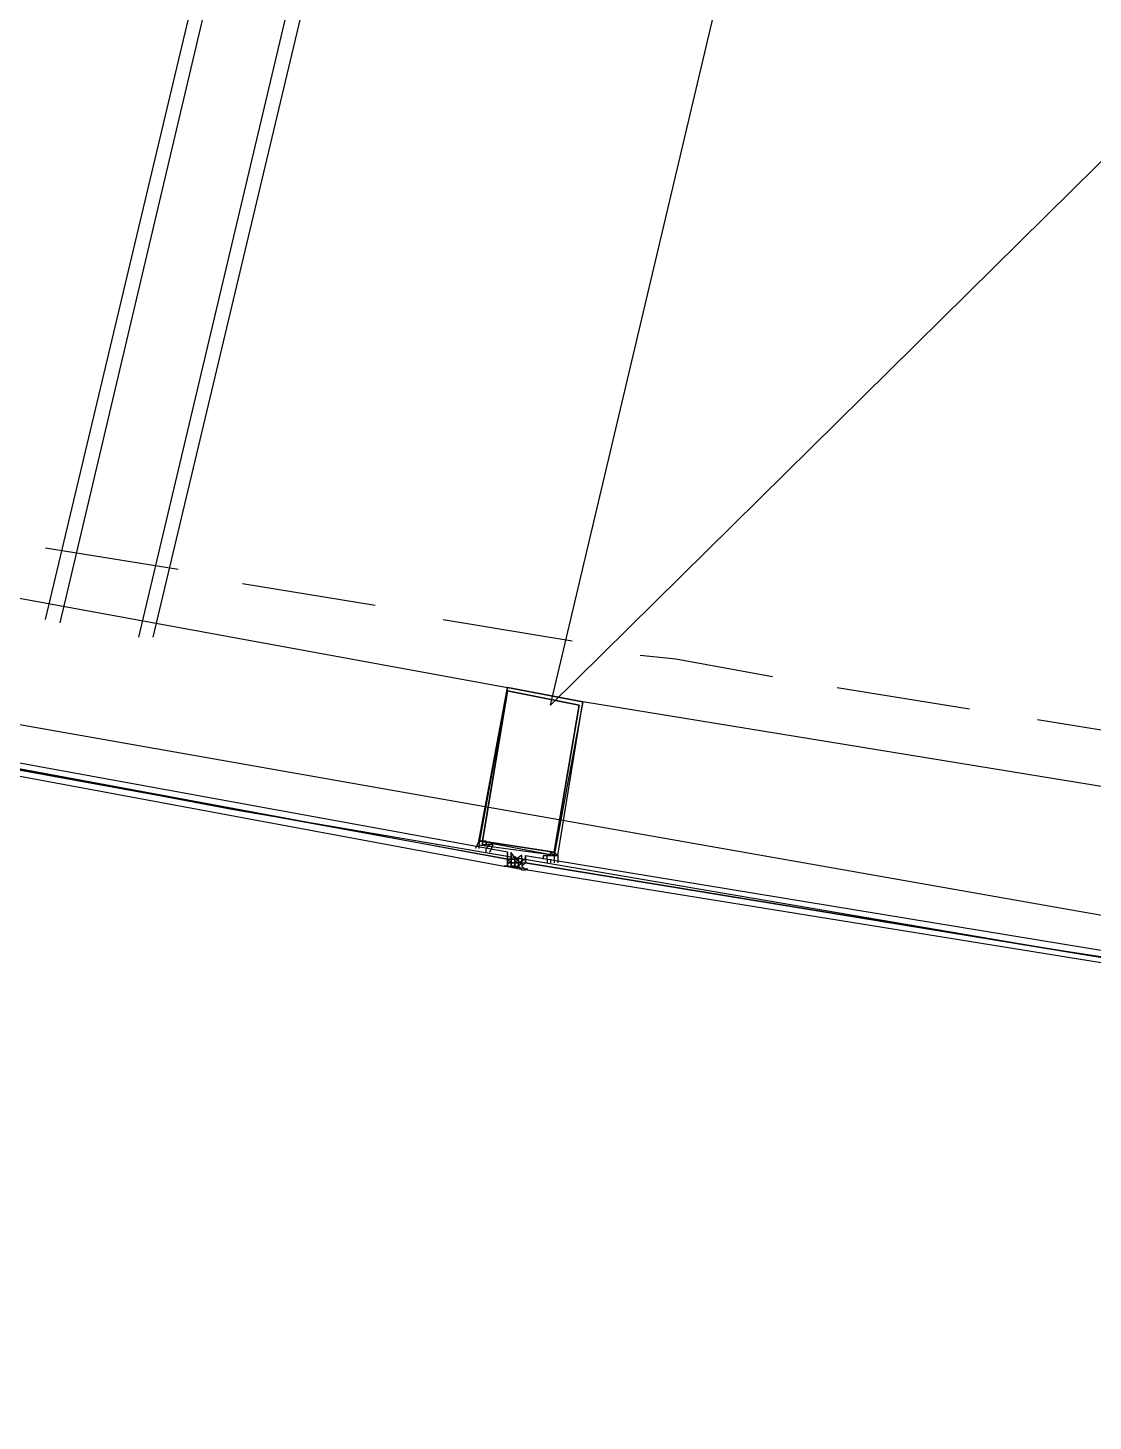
# Model space of a CAD drawing. Header units: feet. Extents: x -84 to 198, y -22 to 181.
# Drawn here: x 42.29 to 46.26, y 15.92 to 21.11 of the extents above; entities that cross this region are included whole.
import ezdxf

# ---------------------------------------------------------------- set-up
doc = ezdxf.new("R2010")
doc.units = ezdxf.units.FT
doc.layers.add('A-AREA-UNIDAD', color=30, linetype='CONTINUOUS')
doc.layers.add('A-LINEA', color=7, linetype='CONTINUOUS')

msp = doc.modelspace()

# ---------------------------------------------------------------- linework, layer by layer
at = {"layer": 'A-AREA-UNIDAD'}
msp.add_lwpolyline([(23.392, 28.4089), (25.28, 25.4756), (25.6, 25.44), (25.632, 24.96), (27.68, 22.24), (28, 22.2044), (28.08, 21.7244), (39.712, 18.9689), (47.68, 17.5644), (55.712, 16.5156), (55.808, 17.0489), (56.4, 17.0844), (56.448, 17.28), (58.752, 17.0844), (61.952, 30.56)], dxfattribs=at)
at = {"layer": 'A-LINEA'}
for p, q in [((42.36, 18.9111), (44.0133, 25.8711)), ((43.28, 22.5778), (42.4133, 18.8978)), ((42.7067, 18.8444), (43.5733, 22.4978)), ((42.76, 18.8444), (43.6267, 22.4844)), ((44.24, 18.5911), (45.08, 22.1511)), ((44.24, 18.5911), (46.5067, 20.8311)), ((40.4267, 19.3244), (44.08, 18.6578)), ((42.36, 19.1778), (42.8533, 19.0978)), ((43.0933, 19.0444), (43.5867, 18.9644)), ((43.84, 18.9111), (44.32, 18.8311)), ((45.3067, 18.6578), (45.8, 18.5778)), ((48.0267, 18.0044), (44.36, 18.6044)), ((46.0533, 18.5378), (46.5467, 18.4578)), ((43.9867, 18.0578), (43.9867, 18.0578)), ((43.9867, 18.0578), (43.9867, 18.0578)), ((43.9867, 18.0578), (43.9867, 18.0578)), ((43.9867, 18.0444), (43.9867, 18.0444)), ((44, 18.0444), (44, 18.0578)), ((44, 18.0444), (44, 18.0444)), ((44.08, 18.0444), (44.08, 18.0444)), ((44.08, 18.0311), (44.08, 18.0311)), ((44.08, 18.0311), (44.08, 18.0311)), ((44.08, 18.0178), (44.08, 18.0311)), ((44.08, 18.0311), (44.08, 18.0178)), ((44.08, 18.0311), (44.08, 18.0311)), ((44.08, 18.0311), (44.08, 18.0311)), ((44.08, 18.0311), (44.08, 18.0311)), ((44.08, 18.0178), (44.08, 18.0311)), ((44.08, 18.0311), (44.08, 18.0311)), ((44.08, 18.0178), (44.08, 18.0311)), ((44.08, 18.0311), (44.08, 18.0311)), ((44.08, 18.0311), (44.08, 18.0311)), ((44.08, 18.0311), (44.08, 18.0311)), ((44.08, 18.0178), (44.08, 18.0178)), ((44.08, 18.0178), (44.08, 18.0178)), ((44.08, 18.0178), (44.08, 18.0178)), ((44.08, 18.0178), (44.08, 18.0178)), ((44.08, 18.0178), (44.08, 18.0178)), ((44.08, 18.0178), (44.08, 18.0178)), ((44.08, 18.0178), (44.08, 18.0178)), ((44.08, 18.0178), (44.08, 18.0178)), ((44.08, 18.0178), (44.0933, 18.0178)), ((44.0933, 18.0311), (44.0933, 18.0311)), ((44.0933, 18.0311), (44.0933, 18.0311)), ((44.0933, 18.0311), (44.0933, 18.0311)), ((44.0933, 18.0311), (44.0933, 18.0178)), ((44.0933, 18.0311), (44.0933, 18.0311)), ((44.0933, 18.0311), (44.0933, 18.0311)), ((44.0933, 18.0311), (44.0933, 18.0311)), ((44.0933, 18.0311), (44.0933, 18.0311)), ((44.0933, 18.0311), (44.0933, 18.0311)), ((44.0933, 18.0311), (44.0933, 18.0311)), ((44.0933, 18.0311), (44.0933, 18.0311)), ((44.0933, 18.0178), (44.0933, 18.0044)), ((44.0933, 18.0178), (44.0933, 18.0178)), ((44.0933, 18.0178), (44.0933, 18.0178)), ((44.0933, 18.0178), (44.0933, 18.0178)), ((44.0933, 18.0178), (44.0933, 18.0178)), ((44.0933, 18.0178), (44.0933, 18.0178)), ((44.0933, 18.0178), (44.0933, 18.0178)), ((44.0933, 18.0044), (44.0933, 18.0178)), ((44.0933, 18.0178), (44.0933, 18.0178)), ((44.0933, 18.0178), (44.0933, 18.0178)), ((44.0933, 18.0178), (44.0933, 18.0178)), ((44.0933, 18.0178), (44.0933, 18.0044)), ((44.0933, 18.0178), (44.0933, 18.0044)), ((44.0933, 18.0178), (44.0933, 18.0178)), ((44.0933, 18.0178), (44.0933, 18.0178)), ((44.0933, 18.0044), (44.0933, 18.0178)), ((44.0933, 18.0178), (44.0933, 18.0178)), ((44.0933, 18.0178), (44.0933, 18.0178)), ((44.0933, 18.0178), (44.0933, 18.0178)), ((44.0933, 18.0178), (44.0933, 18.0178)), ((44.0933, 18.0178), (44.0933, 18.0178)), ((44.0933, 18.0178), (44.0933, 18.0044)), ((44.0933, 18.0178), (44.0933, 18.0178)), ((44.0933, 18.0178), (44.0933, 18.0178)), ((44.0933, 18.0178), (44.0933, 18.0178)), ((44.0933, 18.0178), (44.0933, 18.0178)), ((44.0933, 18.0178), (44.0933, 18.0044)), ((44.0933, 18.0178), (44.0933, 18.0178)), ((44.0933, 18.0178), (44.0933, 18.0178)), ((44.0933, 18.0178), (44.0933, 18.0178)), ((44.0933, 18.0178), (44.0933, 18.0178)), ((44.0933, 18.0178), (44.0933, 18.0178)), ((44.0933, 18.0178), (44.0933, 18.0178)), ((44.0933, 18.0178), (44.0933, 18.0178)), ((44.0933, 18.0178), (44.0933, 18.0178)), ((44.0933, 18.0178), (44.0933, 18.0178)), ((44.0933, 18.0178), (44.0933, 18.0178)), ((44.0933, 18.0178), (44.0933, 18.0178)), ((44.1067, 18.0178), (44.0933, 18.0178)), ((44.0933, 18.0044), (44.0933, 18.0178)), ((44.1067, 18.0178), (44.0933, 18.0178)), ((44.0933, 18.0178), (44.0933, 18.0178)), ((44.0933, 18.0178), (44.0933, 18.0178)), ((44.1067, 18.0044), (44.1067, 18.0178)), ((44.1067, 18.0178), (44.1067, 18.0178)), ((44.1067, 18.0178), (44.1067, 18.0178)), ((44.12, 18.0178), (44.1067, 18.0178)), ((44.12, 18.0178), (44.1067, 18.0044)), ((44.1067, 18.0178), (44.1067, 18.0178)), ((44.1067, 18.0178), (44.1067, 18.0178)), ((44.1067, 18.0044), (44.1067, 18.0178)), ((44.1067, 18.0178), (44.1067, 18.0178)), ((44.1067, 18.0178), (44.1067, 18.0178)), ((44.1067, 18.0044), (44.1067, 18.0178)), ((44.1067, 18.0178), (44.1067, 18.0178)), ((44.1067, 18.0178), (44.1067, 18.0178)), ((44.1067, 18.0178), (44.1067, 18.0178)), ((44.1067, 18.0178), (44.1067, 18.0044)), ((44.1067, 18.0178), (44.1067, 18.0178)), ((44.1067, 18.0178), (44.1067, 18.0178)), ((44.1067, 18.0178), (44.1067, 18.0178)), ((44.1067, 18.0178), (44.1067, 18.0178)), ((44.1067, 18.0178), (44.1067, 18.0178)), ((44.1067, 18.0178), (44.1067, 18.0178)), ((44.1067, 18.0178), (44.1067, 18.0178)), ((44.1067, 18.0178), (44.1067, 18.0178)), ((44.1067, 18.0178), (44.1067, 18.0178)), ((44.1067, 18.0178), (44.1067, 18.0178)), ((44.1067, 18.0178), (44.12, 18.0178)), ((44.1067, 18.0178), (44.1067, 18.0178)), ((44.1067, 18.0178), (44.1067, 18.0178)), ((44.1067, 18.0178), (44.1067, 18.0178)), ((44.1067, 18.0178), (44.1067, 18.0178)), ((44.1067, 18.0178), (44.1067, 18.0044)), ((44.12, 18.0178), (44.12, 18.0178)), ((44.12, 18.0178), (44.12, 18.0178)), ((44.12, 18.0178), (44.12, 18.0178)), ((44.12, 18.0178), (44.12, 18.0044)), ((44.12, 18.0178), (44.12, 18.0178)), ((44.12, 18.0178), (44.12, 18.0178)), ((44.12, 18.0178), (44.12, 18.0178)), ((44.12, 18.0178), (44.12, 18.0178)), ((44.12, 18.0178), (44.12, 18.0178)), ((44.12, 18.0178), (44.12, 18.0178)), ((44.12, 18.0178), (44.12, 18.0178)), ((44.12, 18.0044), (44.12, 18.0178)), ((44.12, 18.0178), (44.12, 18.0178)), ((44.12, 18.0044), (44.12, 18.0178)), ((44.12, 18.0178), (44.12, 18.0178)), ((44.12, 18.0178), (44.12, 18.0044)), ((44.12, 18.0044), (44.12, 18.0178)), ((44.12, 18.0044), (44.12, 18.0178)), ((44.12, 18.0044), (44.12, 18.0178)), ((44.1333, 18.0178), (44.1333, 18.0178)), ((44.1333, 18.0178), (44.1333, 18.0178)), ((44.1333, 18.0178), (44.1333, 18.0178)), ((44.1333, 18.0178), (44.1333, 18.0178)), ((44.1333, 18.0178), (44.1333, 18.0178)), ((44.1333, 18.0178), (44.1333, 18.0178)), ((44.1333, 18.0178), (44.1333, 18.0178)), ((44.1333, 18.0178), (44.1333, 18.0178)), ((44.1333, 18.0178), (44.1333, 18.0178)), ((44.1333, 18.0178), (44.1333, 18.0178)), ((44.1333, 18.0178), (44.1333, 18.0178)), ((44.1333, 18.0178), (44.1333, 18.0178)), ((44.1333, 18.0178), (44.1333, 18.0178)), ((44.1333, 18.0178), (44.1333, 18.0178)), ((44.1333, 18.0178), (44.1333, 18.0044)), ((44.1333, 18.0178), (44.1333, 18.0044)), ((44.1333, 18.0178), (44.1333, 18.0178)), ((44.1333, 18.0178), (44.1333, 18.0178)), ((44.1333, 18.0178), (44.1333, 18.0178)), ((44.1333, 18.0178), (44.1333, 18.0178)), ((44.1333, 18.0178), (44.1333, 18.0178)), ((44.1333, 18.0178), (44.1333, 18.0178)), ((44.1333, 18.0178), (44.1333, 18.0178)), ((44.1467, 18.0311), (44.1467, 18.0311)), ((44.1467, 18.0311), (44.1467, 18.0311)), ((44.1467, 18.0311), (44.1467, 18.0311)), ((44.1467, 18.0311), (44.1467, 18.0311)), ((44.1467, 18.0178), (44.1467, 18.0178)), ((44.1467, 18.0178), (44.1467, 18.0178)), ((44.1467, 18.0178), (44.1467, 18.0178)), ((44.1467, 18.0178), (44.1467, 18.0178)), ((44.1467, 18.0178), (44.1467, 18.0178)), ((44.1467, 18.0178), (44.1467, 18.0178)), ((44.1467, 18.0178), (44.1467, 18.0178)), ((44.1467, 18.0178), (44.1467, 18.0178)), ((44.2267, 18.0178), (44.2267, 18.0044)), ((44.24, 18.0178), (44.24, 18.0044)), ((44.08, 17.9911), (44.0667, 17.9911)), ((44.13, 17.9795), (44.073, 17.99)), ((44.08, 18.0044), (44.08, 18.0044)), ((44.0933, 18.0044), (44.08, 18.0044)), ((44.08, 18.0044), (44.08, 18.0044)), ((44.08, 18.0044), (44.08, 18.0044)), ((44.08, 18.0044), (44.08, 18.0044)), ((44.08, 18.0044), (44.08, 18.0044)), ((44.08, 18.0044), (44.08, 18.0044)), ((44.08, 18.0044), (44.08, 18.0044)), ((44.08, 18.0044), (44.08, 18.0044)), ((44.08, 18.0044), (44.08, 18.0044)), ((44.08, 18.0044), (44.08, 18.0044)), ((44.08, 18.0044), (44.08, 18.0044)), ((44.08, 18.0044), (44.08, 17.9911)), ((44.08, 18.0044), (44.08, 18.0044)), ((44.08, 18.0044), (44.08, 18.0044)), ((44.08, 17.9911), (44.08, 18.0044)), ((44.08, 18.0044), (44.08, 18.0044)), ((44.08, 17.9911), (44.08, 18.0044)), ((44.08, 17.9911), (44.08, 18.0044)), ((44.08, 18.0044), (44.08, 18.0044)), ((44.08, 18.0044), (44.08, 18.0044)), ((44.08, 18.0044), (44.08, 18.0044)), ((44.08, 17.9911), (44.08, 17.9911)), ((44.08, 17.9911), (44.08, 17.9911)), ((44.08, 17.9911), (44.08, 17.9911)), ((44.08, 17.9911), (44.08, 17.9911)), ((44.08, 17.9911), (44.08, 17.9911)), ((44.08, 17.9911), (44.08, 17.9911)), ((44.08, 17.9911), (44.0933, 17.9911)), ((44.0933, 18.0044), (44.0933, 18.0044)), ((44.0933, 18.0044), (44.0933, 18.0044)), ((44.0933, 18.0044), (44.0933, 18.0044)), ((44.0933, 18.0044), (44.0933, 18.0044)), ((44.0933, 18.0044), (44.0933, 18.0044)), ((44.1067, 18.0044), (44.0933, 18.0044)), ((44.0933, 18.0044), (44.0933, 18.0044)), ((44.0933, 18.0044), (44.0933, 18.0044)), ((44.0933, 18.0044), (44.0933, 18.0044)), ((44.0933, 18.0044), (44.0933, 18.0044)), ((44.0933, 18.0044), (44.0933, 18.0044)), ((44.0933, 18.0044), (44.0933, 18.0044)), ((44.0933, 18.0044), (44.0933, 18.0044)), ((44.0933, 18.0044), (44.0933, 18.0044)), ((44.0933, 18.0044), (44.0933, 18.0044)), ((44.0933, 18.0044), (44.0933, 18.0044)), ((44.0933, 18.0044), (44.0933, 18.0044)), ((44.0933, 18.0044), (44.0933, 18.0044)), ((44.0933, 18.0044), (44.0933, 18.0044)), ((44.1067, 18.0044), (44.0933, 18.0044)), ((44.0933, 18.0044), (44.0933, 18.0044)), ((44.0933, 18.0044), (44.0933, 18.0044)), ((44.0933, 18.0044), (44.0933, 18.0044)), ((44.0933, 18.0044), (44.0933, 17.9911)), ((44.0933, 18.0044), (44.0933, 18.0044)), ((44.0933, 18.0044), (44.0933, 18.0044)), ((44.0933, 18.0044), (44.0933, 18.0044)), ((44.0933, 18.0044), (44.0933, 18.0044)), ((44.0933, 18.0044), (44.0933, 17.9911)), ((44.0933, 18.0044), (44.0933, 18.0044)), ((44.0933, 18.0044), (44.0933, 18.0044)), ((44.0933, 18.0044), (44.0933, 18.0044)), ((44.0933, 18.0044), (44.0933, 18.0044)), ((44.0933, 18.0044), (44.0933, 18.0044)), ((44.0933, 18.0044), (44.0933, 18.0044)), ((44.0933, 18.0044), (44.1067, 18.0044)), ((44.0933, 18.0044), (44.0933, 18.0044)), ((44.0933, 18.0044), (44.1067, 18.0044)), ((44.0933, 18.0044), (44.0933, 18.0044)), ((44.0933, 18.0044), (44.0933, 18.0044)), ((44.0933, 18.0044), (44.0933, 18.0044)), ((44.0933, 18.0044), (44.0933, 18.0044)), ((44.0933, 18.0044), (44.0933, 18.0044)), ((44.0933, 18.0044), (44.0933, 18.0044)), ((44.0933, 18.0044), (44.0933, 18.0044)), ((44.0933, 18.0044), (44.0933, 18.0044)), ((44.0933, 18.0044), (44.0933, 18.0044)), ((44.0933, 17.9911), (44.0933, 17.9911)), ((44.1067, 17.9911), (44.0933, 17.9911)), ((44.0933, 17.9911), (44.0933, 17.9911)), ((44.0933, 17.9911), (44.0933, 17.9911)), ((44.0933, 17.9911), (44.0933, 17.9911)), ((44.0933, 17.9911), (44.0933, 17.9911)), ((44.0933, 17.9911), (44.0933, 17.9911)), ((44.0933, 17.9911), (44.0933, 17.9911)), ((44.0933, 17.9911), (44.0933, 17.9911)), ((44.0933, 17.9911), (44.0933, 17.9911)), ((44.0933, 17.9911), (44.1067, 17.9911)), ((44.0933, 17.9911), (44.0933, 17.9911)), ((44.0933, 17.9911), (44.0933, 17.9911)), ((44.0933, 17.9911), (44.0933, 17.9911)), ((44.0933, 17.9911), (44.0933, 17.9911)), ((44.0933, 17.9911), (44.0933, 17.9911)), ((44.0933, 17.9911), (44.0933, 17.9911)), ((44.0933, 17.9911), (44.0933, 17.9911)), ((44.0933, 17.9911), (44.0933, 17.9911)), ((44.0933, 17.9911), (44.0933, 17.9911)), ((44.1552, 17.9804), (44.0979, 17.9897)), ((44.1067, 18.0044), (44.1067, 18.0044)), ((44.1067, 18.0044), (44.1067, 18.0044)), ((44.1067, 18.0044), (44.1067, 18.0044)), ((44.1067, 18.0044), (44.1067, 18.0044)), ((44.1067, 18.0044), (44.1067, 18.0044)), ((44.1067, 18.0044), (44.1067, 18.0044)), ((44.1067, 18.0044), (44.1067, 18.0044)), ((44.1067, 18.0044), (44.1067, 18.0044)), ((44.1067, 18.0044), (44.1067, 18.0044)), ((44.1067, 18.0044), (44.1067, 18.0044)), ((44.12, 18.0044), (44.1067, 18.0044)), ((44.12, 18.0044), (44.1067, 18.0044)), ((44.1067, 17.9911), (44.1067, 18.0044)), ((44.1067, 18.0044), (44.1067, 18.0044)), ((44.1067, 18.0044), (44.1067, 18.0044)), ((44.1067, 18.0044), (44.1067, 18.0044)), ((44.1067, 18.0044), (44.1067, 18.0044)), ((44.1067, 18.0044), (44.1067, 18.0044)), ((44.1067, 18.0044), (44.1067, 18.0044)), ((44.1067, 18.0044), (44.1067, 18.0044)), ((44.1067, 18.0044), (44.1067, 18.0044)), ((44.1067, 18.0044), (44.1067, 18.0044)), ((44.1067, 18.0044), (44.1067, 18.0044)), ((44.1067, 18.0044), (44.1067, 18.0044)), ((44.1067, 18.0044), (44.1067, 18.0044)), ((44.1067, 18.0044), (44.1067, 18.0044)), ((44.1067, 18.0044), (44.1067, 18.0044)), ((44.1067, 18.0044), (44.1067, 18.0044)), ((44.1067, 18.0044), (44.1067, 18.0044)), ((44.1067, 18.0044), (44.1067, 18.0044)), ((44.1067, 18.0044), (44.1067, 18.0044)), ((44.1067, 18.0044), (44.1067, 18.0044)), ((44.1067, 18.0044), (44.1067, 18.0044)), ((44.1067, 18.0044), (44.1067, 18.0044)), ((44.1067, 18.0044), (44.1067, 18.0044)), ((44.1067, 18.0044), (44.12, 18.0044)), ((44.1067, 18.0044), (44.1067, 18.0044)), ((44.1067, 18.0044), (44.1067, 18.0044)), ((44.1067, 18.0044), (44.1067, 18.0044)), ((44.1067, 18.0044), (44.1067, 18.0044)), ((44.1067, 18.0044), (44.1067, 18.0044)), ((44.1067, 18.0044), (44.1067, 18.0044)), ((44.1067, 17.9911), (44.1067, 18.0044)), ((44.1067, 17.9911), (44.1067, 18.0044)), ((44.1067, 18.0044), (44.1067, 18.0044)), ((44.1067, 18.0044), (44.1067, 18.0044)), ((44.1067, 17.9911), (44.1067, 18.0044)), ((44.12, 18.0044), (44.1067, 18.0044)), ((44.12, 18.0044), (44.1067, 18.0044)), ((44.12, 18.0044), (44.1067, 18.0044)), ((44.12, 18.0044), (44.1067, 18.0044)), ((44.1067, 17.9911), (44.1067, 17.9911)), ((44.1067, 17.9911), (44.1067, 17.9911)), ((44.1067, 17.9911), (44.1067, 17.9911)), ((44.1067, 17.9911), (44.1067, 17.9911)), ((44.1067, 17.9911), (44.1067, 17.9911)), ((44.1067, 17.9911), (44.1067, 17.9911)), ((44.1067, 17.9911), (44.1067, 17.9911)), ((44.1067, 17.9911), (44.1067, 17.9911)), ((44.1067, 17.9911), (44.1067, 17.9911)), ((44.1067, 17.9911), (44.1067, 17.9911)), ((44.1067, 17.9911), (44.1067, 17.9911)), ((44.1067, 17.9911), (44.12, 17.9911)), ((44.1067, 17.9911), (44.1067, 17.9911)), ((44.1067, 17.9911), (44.1067, 17.9911)), ((44.1067, 17.9911), (44.1067, 17.9911)), ((44.1067, 17.9911), (44.1067, 17.9911)), ((44.1067, 17.9911), (44.1067, 17.9911)), ((44.1067, 17.9911), (44.1067, 17.9911)), ((44.1067, 17.9911), (44.1067, 17.9911)), ((44.1067, 17.9911), (44.1067, 17.9911)), ((44.1067, 17.9911), (44.1067, 17.9911)), ((44.1067, 17.9911), (44.1067, 17.9911)), ((44.1067, 17.9911), (44.1067, 17.9911)), ((44.1067, 17.9911), (44.1067, 17.9911)), ((44.1067, 17.9911), (44.1067, 17.9911)), ((44.1067, 17.9911), (44.1067, 17.9911)), ((44.1067, 17.9911), (44.1067, 17.9911)), ((44.12, 18.0044), (44.12, 18.0044)), ((44.12, 18.0044), (44.12, 17.9911)), ((44.1333, 18.0044), (44.12, 18.0044)), ((44.12, 18.0044), (44.12, 18.0044)), ((44.12, 18.0044), (44.12, 18.0044)), ((44.12, 18.0044), (44.12, 18.0044)), ((44.12, 18.0044), (44.12, 18.0044)), ((44.12, 18.0044), (44.12, 18.0044)), ((44.12, 18.0044), (44.12, 18.0044)), ((44.12, 18.0044), (44.12, 18.0044)), ((44.12, 18.0044), (44.12, 18.0044)), ((44.12, 18.0044), (44.12, 18.0044)), ((44.12, 18.0044), (44.12, 18.0044)), ((44.12, 18.0044), (44.12, 18.0044)), ((44.12, 18.0044), (44.12, 17.9911)), ((44.1333, 18.0044), (44.12, 18.0044)), ((44.12, 18.0044), (44.12, 17.9911)), ((44.12, 18.0044), (44.12, 18.0044)), ((44.12, 18.0044), (44.1333, 18.0044)), ((44.12, 18.0044), (44.12, 18.0044)), ((44.12, 18.0044), (44.12, 18.0044)), ((44.12, 18.0044), (44.12, 18.0044)), ((44.12, 18.0044), (44.12, 18.0044)), ((44.12, 18.0044), (44.1333, 18.0044)), ((44.12, 18.0044), (44.12, 17.9911)), ((44.12, 18.0044), (44.12, 18.0044)), ((44.12, 18.0044), (44.12, 18.0044)), ((44.12, 18.0044), (44.12, 18.0044)), ((44.12, 18.0044), (44.12, 18.0044)), ((44.12, 18.0044), (44.12, 18.0044)), ((44.12, 18.0044), (44.12, 18.0044)), ((44.12, 18.0044), (44.12, 18.0044)), ((44.12, 18.0044), (44.12, 18.0044)), ((44.12, 18.0044), (44.12, 18.0044)), ((44.12, 18.0044), (44.12, 18.0044)), ((44.12, 18.0044), (44.1333, 18.0044)), ((44.12, 18.0044), (44.12, 18.0044)), ((44.12, 18.0044), (44.12, 18.0044)), ((44.12, 18.0044), (44.12, 18.0044)), ((44.12, 18.0044), (44.1333, 18.0044)), ((44.12, 18.0044), (44.12, 18.0044)), ((44.12, 18.0044), (44.12, 18.0044)), ((44.12, 18.0044), (44.12, 18.0044)), ((44.12, 18.0044), (44.12, 18.0044)), ((44.12, 18.0044), (44.12, 18.0044)), ((44.12, 18.0044), (44.12, 18.0044)), ((44.12, 18.0044), (44.12, 18.0044)), ((44.12, 18.0044), (44.12, 18.0044)), ((44.12, 18.0044), (44.12, 18.0044)), ((44.12, 17.9911), (44.12, 18.0044)), ((44.12, 18.0044), (44.12, 18.0044)), ((44.12, 18.0044), (44.12, 18.0044)), ((44.12, 18.0044), (44.12, 17.9911)), ((44.12, 18.0044), (44.12, 18.0044)), ((44.12, 17.9911), (44.12, 17.9911)), ((44.12, 17.9911), (44.12, 17.9911)), ((44.12, 17.9911), (44.12, 17.9911)), ((44.12, 17.9911), (44.12, 17.9911)), ((44.12, 17.9911), (44.12, 17.9911)), ((44.12, 17.9911), (44.12, 17.9911)), ((44.12, 17.9911), (44.12, 17.9911)), ((44.12, 17.9911), (44.12, 17.9911)), ((44.12, 17.9911), (44.12, 17.9911)), ((44.12, 17.9911), (44.12, 17.9911)), ((44.12, 17.9911), (44.12, 17.9911)), ((44.12, 17.9911), (44.12, 17.9911)), ((44.12, 17.9911), (44.12, 17.9911)), ((44.12, 17.9911), (44.12, 17.9911)), ((44.12, 17.9911), (44.12, 17.9911)), ((44.12, 17.9911), (44.12, 17.9911)), ((44.12, 17.9911), (44.12, 17.9911)), ((44.1333, 17.9778), (44.12, 17.9911)), ((44.12, 17.9911), (44.12, 17.9911)), ((44.12, 17.9911), (44.12, 17.9911)), ((44.12, 17.9911), (44.12, 17.9911)), ((44.12, 17.9911), (44.12, 17.9911)), ((44.12, 17.9911), (44.12, 17.9911)), ((44.12, 17.9911), (44.12, 17.9911)), ((44.12, 17.9911), (44.12, 17.9911)), ((44.12, 17.9911), (44.12, 17.9911)), ((44.12, 17.9911), (44.12, 17.9911)), ((44.12, 17.9911), (44.12, 17.9911)), ((44.12, 17.9911), (44.12, 17.9911)), ((44.12, 17.9911), (44.12, 17.9911)), ((44.12, 17.9911), (44.12, 17.9911)), ((44.12, 17.9911), (44.12, 17.9911)), ((44.12, 17.9911), (44.12, 17.9911)), ((44.1333, 18.0044), (44.1333, 18.0044)), ((44.1333, 18.0044), (44.1333, 18.0044)), ((44.1333, 18.0044), (44.1333, 18.0044)), ((44.1333, 18.0044), (44.1333, 18.0044)), ((44.1333, 18.0044), (44.1333, 18.0044)), ((44.1333, 18.0044), (44.1333, 18.0044)), ((44.1333, 18.0044), (44.1333, 18.0044)), ((44.1333, 18.0044), (44.1333, 18.0044)), ((44.1333, 18.0044), (44.1333, 18.0044)), ((44.1333, 18.0044), (44.1333, 18.0044)), ((44.1333, 18.0044), (44.1333, 18.0044)), ((44.1333, 18.0044), (44.1333, 18.0044)), ((44.1333, 18.0044), (44.1333, 18.0044)), ((44.1333, 18.0044), (44.1467, 18.0044)), ((44.1333, 18.0044), (44.1333, 18.0044)), ((44.1333, 18.0044), (44.1333, 17.9911)), ((44.1333, 18.0044), (44.1333, 18.0044)), ((44.1333, 18.0044), (44.1333, 18.0044)), ((44.1333, 18.0044), (44.1333, 18.0044)), ((44.1333, 18.0044), (44.1333, 18.0044)), ((44.1333, 18.0044), (44.1333, 18.0044)), ((44.1333, 18.0044), (44.1333, 18.0044)), ((44.1333, 18.0044), (44.1333, 17.9911)), ((44.1333, 18.0044), (44.1333, 18.0044)), ((44.1333, 18.0044), (44.1333, 18.0044)), ((44.1333, 18.0044), (44.1333, 17.9911)), ((44.1333, 18.0044), (44.1333, 18.0044)), ((44.1333, 18.0044), (44.1333, 18.0044)), ((44.1333, 18.0044), (44.1333, 18.0044)), ((44.1333, 18.0044), (44.1333, 18.0044)), ((44.1333, 18.0044), (44.1333, 18.0044)), ((44.1333, 18.0044), (44.1333, 18.0044)), ((44.1333, 18.0044), (44.1333, 18.0044)), ((44.1333, 18.0044), (44.1333, 18.0044)), ((44.1333, 18.0044), (44.1333, 18.0044)), ((44.1333, 18.0044), (44.1333, 18.0044)), ((44.1333, 18.0044), (44.1333, 18.0044)), ((44.1333, 18.0044), (44.1333, 18.0044)), ((44.1333, 17.9911), (44.1333, 17.9911)), ((44.1333, 17.9911), (44.1333, 17.9911)), ((44.1333, 17.9911), (44.1333, 17.9911)), ((44.1333, 17.9911), (44.1333, 17.9911)), ((44.1333, 17.9911), (44.1333, 17.9911)), ((44.1333, 17.9911), (44.1333, 17.9911)), ((44.1333, 17.9911), (44.1333, 17.9911)), ((44.1333, 17.9911), (44.1333, 17.9911)), ((44.1333, 17.9911), (44.1333, 17.9911)), ((44.1333, 17.9911), (44.1333, 17.9911)), ((44.1333, 17.9911), (44.1333, 17.9911)), ((44.1333, 17.9911), (44.1333, 17.9911)), ((44.1333, 17.9911), (44.1333, 17.9911)), ((44.1333, 17.9911), (44.1333, 17.9911)), ((44.1333, 17.9911), (44.1333, 17.9911)), ((44.1333, 17.9911), (44.1333, 17.9911)), ((44.1333, 17.9911), (44.1333, 17.9911)), ((44.1333, 17.9911), (44.1333, 17.9911)), ((44.1333, 17.9911), (44.1333, 17.9911)), ((44.1333, 17.9911), (44.1333, 17.9911)), ((44.1333, 17.9911), (44.1333, 17.9911)), ((44.1333, 17.9911), (44.1333, 17.9911)), ((44.1333, 17.9778), (44.1467, 17.9778)), ((44.1333, 17.9778), (44.1333, 17.9778)), ((44.1467, 18.0044), (44.1467, 18.0044)), ((44.1467, 18.0044), (44.1467, 18.0044)), ((44.1467, 18.0044), (44.1467, 18.0044)), ((44.1467, 18.0044), (44.1467, 18.0044)), ((44.1467, 18.0044), (44.1467, 18.0044)), ((44.2267, 18.0044), (44.2267, 18.0044)), ((44.24, 18.0044), (44.24, 18.0044))]:
    msp.add_line(p, q, dxfattribs=at)
for points in [[(26.7067, 23.3511), (28.04, 21.6178), (31.0267, 20.8311), (34.0133, 20.0978), (37.0133, 19.4044), (40.0267, 18.7778), (43.0533, 18.2044), (46.0933, 17.6844), (49.1467, 17.2178), (52.2, 16.8044), (55.2533, 16.4444), (58.32, 16.1511), (60.4, 16.0178), (62.48, 15.9511), (64.5467, 15.9244), (66.6267, 15.9511), (68.7067, 16.0178), (70.7867, 16.1511), (72.8533, 16.3244), (74.92, 16.5511), (76.9867, 16.8178), (79.04, 17.1511), (81.08, 17.5244), (83.12, 17.9378)], [(40.2, 18.7378), (44.08, 18.0178), (44.08, 18.0311), (44.08, 18.0444), (40.2, 18.7511), (40.2, 18.7378)], [(44.5733, 18.7778), (44.7067, 18.7644), (45.0667, 18.6978)], [(40.2, 18.7111), (44.0667, 17.9911), (44.08, 17.9911), (44.08, 18.0178), (40.2, 18.7244), (40.1867, 18.7111), (40.2, 18.7111)], [(44.08, 18.6578), (44.36, 18.6044), (44.2533, 18.0311), (43.9733, 18.0844), (44.08, 18.6578)], [(44.36, 18.6044), (44.08, 18.6578), (43.9733, 18.0711), (44.2667, 18.0311), (44.36, 18.6044)], [(44.08, 18.6444), (44.3467, 18.5911), (44.2533, 18.0444), (43.9867, 18.0844), (44.08, 18.6444)], [(44.3467, 18.5911), (44.08, 18.6444), (43.9867, 18.0844), (44.2533, 18.0444), (44.3467, 18.5911)], [(44, 18.0578), (44, 18.0578), (44, 18.0578), (44.0133, 18.0711), (44.0133, 18.0711), (43.9867, 18.0711), (43.9867, 18.0711), (43.9867, 18.0844), (43.9867, 18.0844), (43.9867, 18.0844), (43.9867, 18.0844), (43.9867, 18.0844), (43.9733, 18.0844), (43.9733, 18.0844), (43.9867, 18.0844), (43.9733, 18.0844), (43.9733, 18.0844), (43.9733, 18.0844), (43.9733, 18.0844), (43.96, 18.0578), (43.96, 18.0578), (43.96, 18.0578)], [(43.9733, 18.0711), (43.9733, 18.0578), (43.9733, 18.0578), (43.9733, 18.0578)], [(44.0133, 18.0444), (44.0133, 18.0444), (44.0133, 18.0444), (44.0267, 18.0711), (44.0267, 18.0711), (44, 18.0711), (44, 18.0711), (44, 18.0711), (44, 18.0711), (44, 18.0844), (44, 18.0844), (44, 18.0844), (43.9867, 18.0844), (43.9867, 18.0844), (43.9867, 18.0844), (43.9867, 18.0711), (43.9867, 18.0711), (43.9867, 18.0711), (43.9867, 18.0711)], [(43.9733, 18.0578), (43.9733, 18.0578), (43.9733, 18.0578)], [(44.08, 18.0444), (44.08, 18.0311), (44.08, 18.0178), (44.08, 17.9911), (44.0667, 17.9911)], [(44.0933, 18.0178), (44.0933, 18.0178), (44.0933, 18.0178), (44.08, 18.0178), (44.08, 18.0044), (44.08, 18.0044), (44.0933, 18.0044)], [(44.0933, 17.9911), (44.0933, 18.0044), (44.08, 18.0178)], [(44.0933, 17.9911), (44.0933, 18.0044), (44.0933, 18.0178), (44.0933, 18.0311), (44.0933, 18.0444)], [(44.0933, 18.0311), (44.0933, 18.0178), (44.1067, 18.0178)], [(44.0935, 18.0402), (44.1103, 18.018), (44.133, 18.0341)], [(44.1069, 18.0276), (44.1229, 18.0048), (44.1462, 18.02)], [(44.12, 17.9911), (44.1333, 18.0044), (44.1333, 18.0178), (44.1333, 18.0311)], [(44.12, 18.0178), (44.12, 18.0178), (44.12, 18.0044)], [(44.1333, 18.0178), (44.1333, 18.0044), (44.12, 18.0044)], [(44.1467, 18.0311), (44.1467, 18.0178), (44.1467, 18.0044), (44.1333, 17.9911), (44.1467, 17.9778)], [(48.04, 17.3644), (44.1467, 18.0044), (44.1467, 18.0311), (48.04, 17.3911), (48.04, 17.3644)], [(44.2133, 18.0178), (44.2133, 18.0178), (44.2133, 18.0178), (44.2133, 18.0311), (44.2133, 18.0311), (44.24, 18.0311), (44.24, 18.0311), (44.24, 18.0311), (44.24, 18.0311), (44.24, 18.0444), (44.24, 18.0444), (44.24, 18.0444), (44.2533, 18.0311), (44.2533, 18.0311), (44.24, 18.0311), (44.24, 18.0311), (44.24, 18.0311), (44.2533, 18.0311), (44.2533, 18.0311), (44.2533, 18.0044), (44.2533, 18.0044), (44.2533, 18.0044)], [(44.2267, 18.0178), (44.2267, 18.0178), (44.2267, 18.0178), (44.2267, 18.0311), (44.2267, 18.0311), (44.24, 18.0311), (44.24, 18.0311)], [(44.2533, 18.0311), (44.2533, 18.0311), (44.24, 18.0311), (44.24, 18.0444), (44.2533, 18.0444), (44.2533, 18.0444), (44.2667, 18.0311), (44.2533, 18.0311), (44.2533, 18.0311), (44.2533, 18.0311), (44.2533, 18.0311), (44.2667, 18.0311), (44.2667, 18.0311), (44.2667, 18.0044), (44.2667, 18.0044), (44.2667, 18.0044)], [(44.2533, 18.0444), (44.2533, 18.0311), (44.2533, 18.0311), (44.2533, 18.0311), (44.2533, 18.0311)], [(44.1067, 18.0044), (44.0933, 18.0044), (44.0933, 17.9911)], [(44.1067, 18.0044), (44.0933, 18.0044), (44.0933, 17.9911)], [(44.1067, 18.0044), (44.1067, 18.0044), (44.12, 18.0044)], [(44.1067, 18.0044), (44.1067, 18.0044), (44.1067, 17.9911)], [(44.12, 17.9911), (44.12, 17.9911), (44.12, 18.0044)], [(48.0267, 17.3511), (44.1467, 17.9778), (44.1333, 17.9911), (44.1467, 18.0044), (48.04, 17.3644), (48.04, 17.3511), (48.0267, 17.3511)], [(44.24, 18.0044), (44.24, 18.0044), (44.24, 18.0044)], [(44.2533, 18.0044), (44.2533, 18.0044), (44.2533, 18.0044)]]:
    msp.add_lwpolyline(points, dxfattribs=at)
for points in [[(43.9867, 18.0844), (43.9867, 18.0844), (43.9867, 18.0844), (43.9867, 18.0844)], [(44, 18.0711), (44, 18.0711), (44, 18.0844), (44, 18.0844)], [(44.24, 18.0311), (44.24, 18.0311), (44.24, 18.0311), (44.24, 18.0311)]]:
    msp.add_lwpolyline(points, close=True, dxfattribs=at)

doc.saveas('drawing.dxf')
